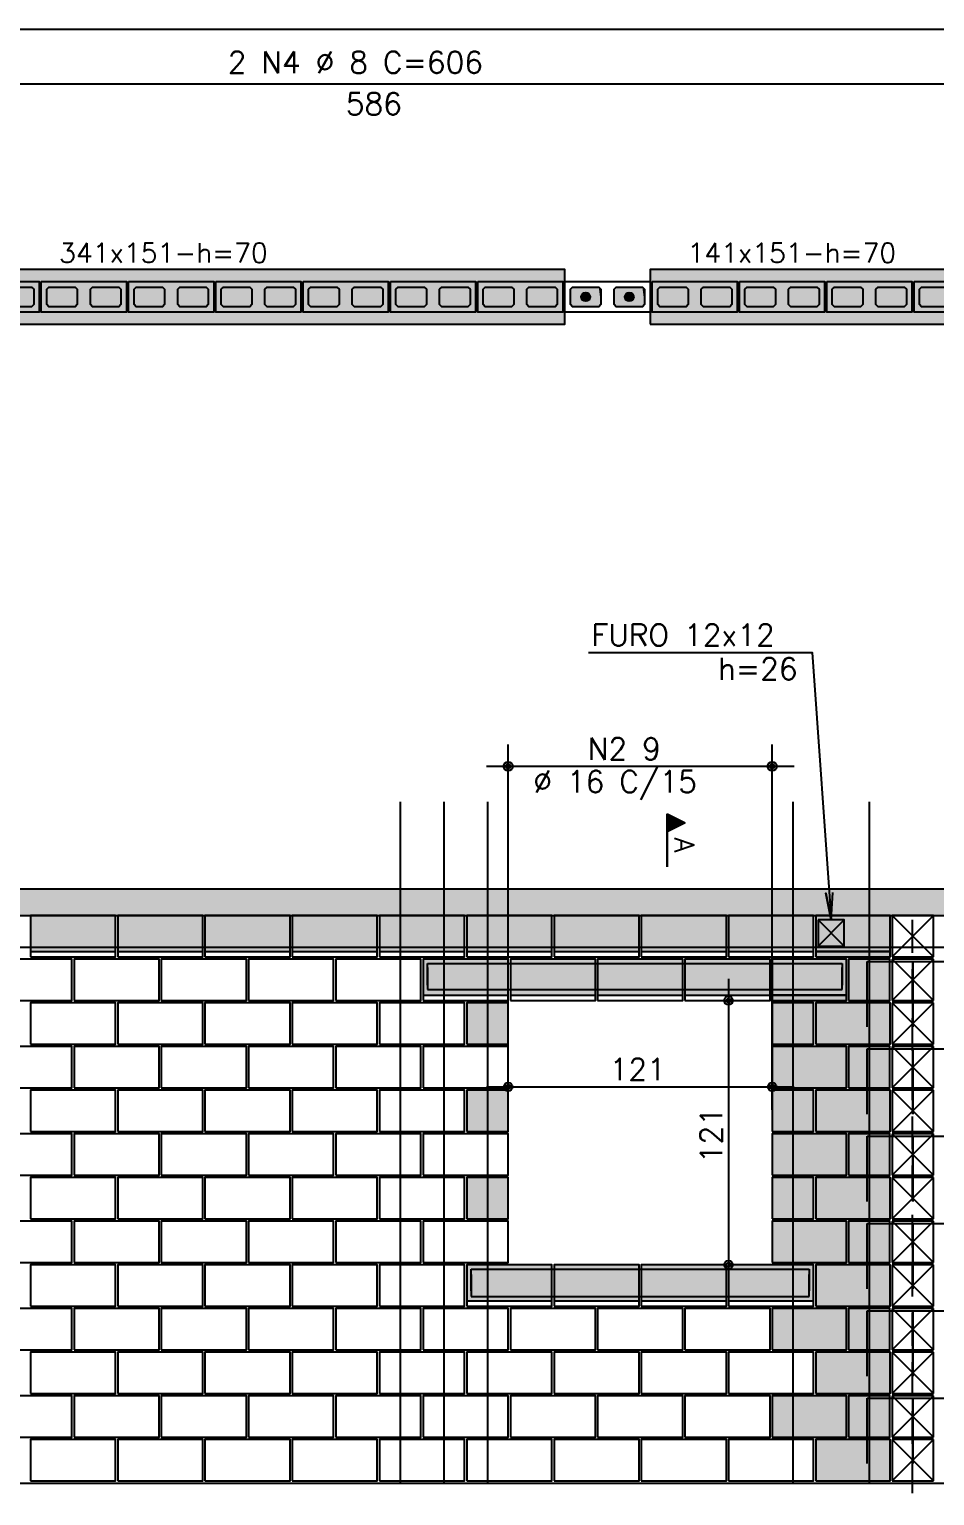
# Model space of a CAD drawing. Extents: x -2 to 121, y -2 to 61.
# Drawn here: x 9.74 to 18.04, y 13.95 to 27.38 of the extents above; entities that cross this region are included whole.
import ezdxf

# ---------------------------------------------------------------- set-up
doc = ezdxf.new("R2010")
doc.units = 0
doc.header["$MEASUREMENT"] = 0
doc.linetypes.add('ESTILO_TQS_0001', pattern=[0.45, 0.3, -0.15])
for name, color, linetype in [('PENA_01', 1, 'CONTINUOUS'), ('PENA_02', 2, 'CONTINUOUS'), ('PENA_03', 3, 'CONTINUOUS'), ('PENA_05', 5, 'CONTINUOUS'), ('PENA_09', 254, 'CONTINUOUS'), ('PENA_11', 252, 'CONTINUOUS'), ('PENA_21', 100, 'CONTINUOUS'), ('PENA_23', 50, 'CONTINUOUS')]:
    doc.layers.add(name, color=color, linetype=linetype)
doc.styles.get("Standard").update_dxf_attribs({"font": 'ROMANS.SHX'})

msp = doc.modelspace()

# ---------------------------------------------------------------- linework, layer by layer
at = {"layer": 'PENA_01', "linetype": 'Continuous'}
for p, q in [((14.127634, 17.461725), (14.127634, 20.828408)), ((16.547634, 17.481725), (16.547634, 20.828408)), ((13.927634, 20.628408), (16.747634, 20.628408)), ((16.968044, 19.221725), (17.208044, 18.981725)), ((17.208044, 19.221725), (16.968044, 18.981725)), ((9.747634, 18.931725), (10.527634, 18.931725)), ((10.547634, 18.931725), (11.327634, 18.931725)), ((11.347634, 18.931725), (12.127634, 18.931725)), ((12.147634, 18.931725), (12.927634, 18.931725)), ((12.947634, 18.931725), (13.727634, 18.931725)), ((13.747634, 18.931725), (14.527634, 18.931725)), ((14.547634, 18.931725), (15.327634, 18.931725)), ((15.347634, 18.931725), (16.127634, 18.931725)), ((16.147634, 18.931725), (16.927634, 18.931725)), ((16.948044, 18.931725), (17.628044, 18.931725)), ((16.147634, 18.681725), (16.147634, 15.861725)), ((13.347634, 18.531725), (14.127634, 18.531725)), ((14.147634, 18.531725), (14.927634, 18.531725)), ((14.947634, 18.531725), (15.727634, 18.531725)), ((15.747634, 18.531725), (16.527634, 18.531725)), ((16.337634, 18.481725), (16.347634, 18.481725)), ((16.548044, 18.531725), (17.228044, 18.531725)), ((14.127634, 17.671725), (14.127634, 17.891974)), ((16.547634, 17.671725), (16.547634, 17.891974)), ((13.927634, 17.691974), (16.747634, 17.691974)), ((13.747634, 15.731725), (14.527634, 15.731725)), ((14.547634, 15.731725), (15.327634, 15.731725)), ((15.347634, 15.731725), (16.127634, 15.731725)), ((16.147634, 15.731725), (16.927634, 15.731725))]:
    msp.add_line(p, q, dxfattribs=at)
at = {"layer": 'PENA_01', "linetype": 'ESTILO_TQS_0001'}
msp.add_line((17.83001, 19.220331), (17.83001, 6.337999), dxfattribs=at)
at = {"layer": 'PENA_01', "linetype": 'Continuous'}
for points in [[(9.497785, 24.998694), (9.517785, 25.018694), (9.757785, 25.018694), (9.777785, 24.998694), (9.777785, 24.858694), (9.757785, 24.838694), (9.517785, 24.838694), (9.497785, 24.858694), (9.497785, 24.998694)], [(9.897785, 24.998694), (9.917785, 25.018694), (10.157785, 25.018694), (10.177785, 24.998694), (10.177785, 24.858694), (10.157785, 24.838694), (9.917785, 24.838694), (9.897785, 24.858694), (9.897785, 24.998694)], [(10.297785, 24.998694), (10.317785, 25.018694), (10.557785, 25.018694), (10.577785, 24.998694), (10.577785, 24.858694), (10.557785, 24.838694), (10.317785, 24.838694), (10.297785, 24.858694), (10.297785, 24.998694)], [(10.697785, 24.998694), (10.717785, 25.018694), (10.957785, 25.018694), (10.977785, 24.998694), (10.977785, 24.858694), (10.957785, 24.838694), (10.717785, 24.838694), (10.697785, 24.858694), (10.697785, 24.998694)], [(11.097785, 24.998694), (11.117785, 25.018694), (11.357785, 25.018694), (11.377785, 24.998694), (11.377785, 24.858694), (11.357785, 24.838694), (11.117785, 24.838694), (11.097785, 24.858694), (11.097785, 24.998694)], [(11.497785, 24.998694), (11.517785, 25.018694), (11.757785, 25.018694), (11.777785, 24.998694), (11.777785, 24.858694), (11.757785, 24.838694), (11.517785, 24.838694), (11.497785, 24.858694), (11.497785, 24.998694)], [(11.897785, 24.998694), (11.917785, 25.018694), (12.157785, 25.018694), (12.177785, 24.998694), (12.177785, 24.858694), (12.157785, 24.838694), (11.917785, 24.838694), (11.897785, 24.858694), (11.897785, 24.998694)], [(12.297785, 24.998694), (12.317785, 25.018694), (12.557785, 25.018694), (12.577785, 24.998694), (12.577785, 24.858694), (12.557785, 24.838694), (12.317785, 24.838694), (12.297785, 24.858694), (12.297785, 24.998694)], [(12.697785, 24.998694), (12.717785, 25.018694), (12.957785, 25.018694), (12.977785, 24.998694), (12.977785, 24.858694), (12.957785, 24.838694), (12.717785, 24.838694), (12.697785, 24.858694), (12.697785, 24.998694)], [(13.097785, 24.998694), (13.117785, 25.018694), (13.357785, 25.018694), (13.377785, 24.998694), (13.377785, 24.858694), (13.357785, 24.838694), (13.117785, 24.838694), (13.097785, 24.858694), (13.097785, 24.998694)], [(13.497785, 24.998694), (13.517785, 25.018694), (13.757785, 25.018694), (13.777785, 24.998694), (13.777785, 24.858694), (13.757785, 24.838694), (13.517785, 24.838694), (13.497785, 24.858694), (13.497785, 24.998694)], [(13.897785, 24.998694), (13.917785, 25.018694), (14.157785, 25.018694), (14.177785, 24.998694), (14.177785, 24.858694), (14.157785, 24.838694), (13.917785, 24.838694), (13.897785, 24.858694), (13.897785, 24.998694)], [(14.297785, 24.998694), (14.317785, 25.018694), (14.557785, 25.018694), (14.577785, 24.998694), (14.577785, 24.858694), (14.557785, 24.838694), (14.317785, 24.838694), (14.297785, 24.858694), (14.297785, 24.998694)], [(14.697785, 24.998694), (14.717785, 25.018694), (14.957785, 25.018694), (14.977785, 24.998694), (14.977785, 24.858694), (14.957785, 24.838694), (14.717785, 24.838694), (14.697785, 24.858694), (14.697785, 24.998694)], [(15.097785, 24.998694), (15.117785, 25.018694), (15.357785, 25.018694), (15.377785, 24.998694), (15.377785, 24.858694), (15.357785, 24.838694), (15.117785, 24.838694), (15.097785, 24.858694), (15.097785, 24.998694)], [(15.497785, 24.998694), (15.517785, 25.018694), (15.757785, 25.018694), (15.777785, 24.998694), (15.777785, 24.858694), (15.757785, 24.838694), (15.517785, 24.838694), (15.497785, 24.858694), (15.497785, 24.998694)], [(15.897785, 24.998694), (15.917785, 25.018694), (16.157785, 25.018694), (16.177785, 24.998694), (16.177785, 24.858694), (16.157785, 24.838694), (15.917785, 24.838694), (15.897785, 24.858694), (15.897785, 24.998694)], [(16.297785, 24.998694), (16.317785, 25.018694), (16.557785, 25.018694), (16.577785, 24.998694), (16.577785, 24.858694), (16.557785, 24.838694), (16.317785, 24.838694), (16.297785, 24.858694), (16.297785, 24.998694)], [(16.697785, 24.998694), (16.717785, 25.018694), (16.957785, 25.018694), (16.977785, 24.998694), (16.977785, 24.858694), (16.957785, 24.838694), (16.717785, 24.838694), (16.697785, 24.858694), (16.697785, 24.998694)], [(17.097785, 24.998694), (17.117785, 25.018694), (17.357785, 25.018694), (17.377785, 24.998694), (17.377785, 24.858694), (17.357785, 24.838694), (17.117785, 24.838694), (17.097785, 24.858694), (17.097785, 24.998694)], [(17.497785, 24.998694), (17.517785, 25.018694), (17.757785, 25.018694), (17.777785, 24.998694), (17.777785, 24.858694), (17.757785, 24.838694), (17.517785, 24.838694), (17.497785, 24.858694), (17.497785, 24.998694)], [(17.897785, 24.998694), (17.917785, 25.018694), (18.157785, 25.018694), (18.177785, 24.998694), (18.177785, 24.858694), (18.157785, 24.838694), (17.917785, 24.838694), (17.897785, 24.858694), (17.897785, 24.998694)], [(16.968044, 19.221725), (16.968044, 18.981725), (17.208044, 18.981725), (17.208044, 19.221725), (16.968044, 19.221725)]]:
    msp.add_lwpolyline(points, dxfattribs=at)
at = {"layer": 'PENA_02', "linetype": 'Continuous'}
for p, q in [((18.027634, 19.261725), (17.647634, 19.261725)), ((17.647634, 19.261725), (17.647634, 18.881725)), ((18.027634, 18.881725), (18.027634, 19.261725)), ((17.647634, 18.881725), (18.027634, 18.881725)), ((18.027634, 18.861725), (17.647634, 18.861725)), ((17.647634, 18.861725), (17.647634, 18.481725)), ((18.027634, 18.481725), (18.027634, 18.861725)), ((17.647634, 18.481725), (18.027634, 18.481725)), ((18.027634, 18.461725), (17.647634, 18.461725)), ((17.647634, 18.461725), (17.647634, 18.081725)), ((18.027634, 18.081725), (18.027634, 18.461725)), ((17.647634, 18.081725), (18.027634, 18.081725)), ((18.027634, 18.061725), (17.647634, 18.061725)), ((17.647634, 18.061725), (17.647634, 17.681725)), ((18.027634, 17.681725), (18.027634, 18.061725)), ((17.647634, 17.681725), (18.027634, 17.681725)), ((18.027634, 17.661725), (17.647634, 17.661725)), ((17.647634, 17.661725), (17.647634, 17.281725)), ((18.027634, 17.281725), (18.027634, 17.661725)), ((17.647634, 17.281725), (18.027634, 17.281725)), ((18.027634, 17.261725), (17.647634, 17.261725)), ((17.647634, 17.261725), (17.647634, 16.881725)), ((18.027634, 16.881725), (18.027634, 17.261725)), ((17.647634, 16.881725), (18.027634, 16.881725)), ((18.027634, 16.861725), (17.647634, 16.861725)), ((17.647634, 16.861725), (17.647634, 16.481725)), ((18.027634, 16.481725), (18.027634, 16.861725)), ((17.647634, 16.481725), (18.027634, 16.481725)), ((18.027634, 16.461725), (17.647634, 16.461725)), ((17.647634, 16.461725), (17.647634, 16.081725)), ((18.027634, 16.081725), (18.027634, 16.461725)), ((17.647634, 16.081725), (18.027634, 16.081725)), ((18.027634, 16.061725), (17.647634, 16.061725)), ((17.647634, 16.061725), (17.647634, 15.681725)), ((18.027634, 15.681725), (18.027634, 16.061725)), ((17.647634, 15.681725), (18.027634, 15.681725)), ((18.027634, 15.661725), (17.647634, 15.661725)), ((17.647634, 15.661725), (17.647634, 15.281725)), ((18.027634, 15.281725), (18.027634, 15.661725)), ((17.647634, 15.281725), (18.027634, 15.281725)), ((18.027634, 15.261725), (17.647634, 15.261725)), ((17.647634, 15.261725), (17.647634, 14.881725)), ((18.027634, 14.881725), (18.027634, 15.261725)), ((17.647634, 14.881725), (18.027634, 14.881725)), ((18.027634, 14.861725), (17.647634, 14.861725)), ((17.647634, 14.861725), (17.647634, 14.481725)), ((18.027634, 14.481725), (18.027634, 14.861725)), ((17.647634, 14.481725), (18.027634, 14.481725)), ((18.027634, 14.461725), (17.647634, 14.461725)), ((17.647634, 14.461725), (17.647634, 14.081725)), ((18.027634, 14.081725), (18.027634, 14.461725)), ((6.947634, 14.061725), (28.727634, 14.061725)), ((17.647634, 14.081725), (18.027634, 14.081725))]:
    msp.add_line(p, q, dxfattribs=at)
for points in [[(9.047785, 25.068694), (9.827785, 25.068694), (9.827785, 24.788694), (9.047785, 24.788694), (9.047785, 25.068694)], [(9.847785, 25.068694), (10.627785, 25.068694), (10.627785, 24.788694), (9.847785, 24.788694), (9.847785, 25.068694)], [(10.647785, 25.068694), (11.427785, 25.068694), (11.427785, 24.788694), (10.647785, 24.788694), (10.647785, 25.068694)], [(11.447785, 25.068694), (12.227785, 25.068694), (12.227785, 24.788694), (11.447785, 24.788694), (11.447785, 25.068694)], [(12.247785, 25.068694), (13.027785, 25.068694), (13.027785, 24.788694), (12.247785, 24.788694), (12.247785, 25.068694)], [(13.047785, 25.068694), (13.827785, 25.068694), (13.827785, 24.788694), (13.047785, 24.788694), (13.047785, 25.068694)], [(13.847785, 25.068694), (14.627785, 25.068694), (14.627785, 24.788694), (13.847785, 24.788694), (13.847785, 25.068694)], [(14.647785, 25.068694), (15.427785, 25.068694), (15.427785, 24.788694), (14.647785, 24.788694), (14.647785, 25.068694)], [(15.447785, 25.068694), (16.227785, 25.068694), (16.227785, 24.788694), (15.447785, 24.788694), (15.447785, 25.068694)], [(16.247785, 25.068694), (17.027785, 25.068694), (17.027785, 24.788694), (16.247785, 24.788694), (16.247785, 25.068694)], [(17.047785, 25.068694), (17.827785, 25.068694), (17.827785, 24.788694), (17.047785, 24.788694), (17.047785, 25.068694)], [(17.847785, 25.068694), (18.627785, 25.068694), (18.627785, 24.788694), (17.847785, 24.788694), (17.847785, 25.068694)], [(6.947634, 19.261725), (28.727634, 19.261725), (28.727634, 19.501725), (6.947634, 19.501725), (6.947634, 19.261725)], [(9.747634, 18.881725), (10.527634, 18.881725), (10.527634, 19.261725), (9.747634, 19.261725), (9.747634, 18.881725)], [(10.547634, 18.881725), (11.327634, 18.881725), (11.327634, 19.261725), (10.547634, 19.261725), (10.547634, 18.881725)], [(11.347634, 18.881725), (12.127634, 18.881725), (12.127634, 19.261725), (11.347634, 19.261725), (11.347634, 18.881725)], [(12.147634, 18.881725), (12.927634, 18.881725), (12.927634, 19.261725), (12.147634, 19.261725), (12.147634, 18.881725)], [(12.947634, 18.881725), (13.727634, 18.881725), (13.727634, 19.261725), (12.947634, 19.261725), (12.947634, 18.881725)], [(13.747634, 18.881725), (14.527634, 18.881725), (14.527634, 19.261725), (13.747634, 19.261725), (13.747634, 18.881725)], [(14.547634, 18.881725), (15.327634, 18.881725), (15.327634, 19.261725), (14.547634, 19.261725), (14.547634, 18.881725)], [(15.347634, 18.881725), (16.127634, 18.881725), (16.127634, 19.261725), (15.347634, 19.261725), (15.347634, 18.881725)], [(16.147634, 18.881725), (16.927634, 18.881725), (16.927634, 19.261725), (16.147634, 19.261725), (16.147634, 18.881725)], [(16.948044, 18.881725), (17.628044, 18.881725), (17.628044, 19.261725), (16.948044, 19.261725), (16.948044, 18.881725)], [(9.347634, 18.481725), (10.127634, 18.481725), (10.127634, 18.861725), (9.347634, 18.861725), (9.347634, 18.481725)], [(10.147634, 18.481725), (10.927634, 18.481725), (10.927634, 18.861725), (10.147634, 18.861725), (10.147634, 18.481725)], [(10.947634, 18.481725), (11.727634, 18.481725), (11.727634, 18.861725), (10.947634, 18.861725), (10.947634, 18.481725)], [(11.747634, 18.481725), (12.527634, 18.481725), (12.527634, 18.861725), (11.747634, 18.861725), (11.747634, 18.481725)], [(12.547634, 18.481725), (13.327634, 18.481725), (13.327634, 18.861725), (12.547634, 18.861725), (12.547634, 18.481725)], [(13.347634, 18.481725), (14.127634, 18.481725), (14.127634, 18.861725), (13.347634, 18.861725), (13.347634, 18.481725)], [(14.147634, 18.481725), (14.927634, 18.481725), (14.927634, 18.861725), (14.147634, 18.861725), (14.147634, 18.481725)], [(14.947634, 18.481725), (15.727634, 18.481725), (15.727634, 18.861725), (14.947634, 18.861725), (14.947634, 18.481725)], [(15.747634, 18.481725), (16.527634, 18.481725), (16.527634, 18.861725), (15.747634, 18.861725), (15.747634, 18.481725)], [(16.548044, 18.481725), (17.228044, 18.481725), (17.228044, 18.861725), (16.548044, 18.861725), (16.548044, 18.481725)], [(17.247223, 18.481725), (17.627223, 18.481725), (17.627223, 18.861725), (17.247223, 18.861725), (17.247223, 18.481725)], [(9.747634, 18.081725), (10.527634, 18.081725), (10.527634, 18.461725), (9.747634, 18.461725), (9.747634, 18.081725)], [(10.547634, 18.081725), (11.327634, 18.081725), (11.327634, 18.461725), (10.547634, 18.461725), (10.547634, 18.081725)], [(11.347634, 18.081725), (12.127634, 18.081725), (12.127634, 18.461725), (11.347634, 18.461725), (11.347634, 18.081725)], [(12.147634, 18.081725), (12.927634, 18.081725), (12.927634, 18.461725), (12.147634, 18.461725), (12.147634, 18.081725)], [(12.947634, 18.081725), (13.727634, 18.081725), (13.727634, 18.461725), (12.947634, 18.461725), (12.947634, 18.081725)], [(13.747634, 18.081725), (14.127634, 18.081725), (14.127634, 18.461725), (13.747634, 18.461725), (13.747634, 18.081725)], [(16.547634, 18.081725), (16.927634, 18.081725), (16.927634, 18.461725), (16.547634, 18.461725), (16.547634, 18.081725)], [(16.948044, 18.081725), (17.628044, 18.081725), (17.628044, 18.461725), (16.948044, 18.461725), (16.948044, 18.081725)], [(9.347634, 17.681725), (10.127634, 17.681725), (10.127634, 18.061725), (9.347634, 18.061725), (9.347634, 17.681725)], [(10.147634, 17.681725), (10.927634, 17.681725), (10.927634, 18.061725), (10.147634, 18.061725), (10.147634, 17.681725)], [(10.947634, 17.681725), (11.727634, 17.681725), (11.727634, 18.061725), (10.947634, 18.061725), (10.947634, 17.681725)], [(11.747634, 17.681725), (12.527634, 17.681725), (12.527634, 18.061725), (11.747634, 18.061725), (11.747634, 17.681725)], [(12.547634, 17.681725), (13.327634, 17.681725), (13.327634, 18.061725), (12.547634, 18.061725), (12.547634, 17.681725)], [(13.347634, 17.681725), (14.127634, 17.681725), (14.127634, 18.061725), (13.347634, 18.061725), (13.347634, 17.681725)], [(16.548044, 17.681725), (17.228044, 17.681725), (17.228044, 18.061725), (16.548044, 18.061725), (16.548044, 17.681725)], [(17.247223, 17.681725), (17.627223, 17.681725), (17.627223, 18.061725), (17.247223, 18.061725), (17.247223, 17.681725)], [(9.747634, 17.281725), (10.527634, 17.281725), (10.527634, 17.661725), (9.747634, 17.661725), (9.747634, 17.281725)], [(10.547634, 17.281725), (11.327634, 17.281725), (11.327634, 17.661725), (10.547634, 17.661725), (10.547634, 17.281725)], [(11.347634, 17.281725), (12.127634, 17.281725), (12.127634, 17.661725), (11.347634, 17.661725), (11.347634, 17.281725)], [(12.147634, 17.281725), (12.927634, 17.281725), (12.927634, 17.661725), (12.147634, 17.661725), (12.147634, 17.281725)], [(12.947634, 17.281725), (13.727634, 17.281725), (13.727634, 17.661725), (12.947634, 17.661725), (12.947634, 17.281725)], [(13.747634, 17.281725), (14.127634, 17.281725), (14.127634, 17.661725), (13.747634, 17.661725), (13.747634, 17.281725)], [(16.547634, 17.281725), (16.927634, 17.281725), (16.927634, 17.661725), (16.547634, 17.661725), (16.547634, 17.281725)], [(16.948044, 17.281725), (17.628044, 17.281725), (17.628044, 17.661725), (16.948044, 17.661725), (16.948044, 17.281725)], [(9.347634, 16.881725), (10.127634, 16.881725), (10.127634, 17.261725), (9.347634, 17.261725), (9.347634, 16.881725)], [(10.147634, 16.881725), (10.927634, 16.881725), (10.927634, 17.261725), (10.147634, 17.261725), (10.147634, 16.881725)], [(10.947634, 16.881725), (11.727634, 16.881725), (11.727634, 17.261725), (10.947634, 17.261725), (10.947634, 16.881725)], [(11.747634, 16.881725), (12.527634, 16.881725), (12.527634, 17.261725), (11.747634, 17.261725), (11.747634, 16.881725)], [(12.547634, 16.881725), (13.327634, 16.881725), (13.327634, 17.261725), (12.547634, 17.261725), (12.547634, 16.881725)], [(13.347634, 16.881725), (14.127634, 16.881725), (14.127634, 17.261725), (13.347634, 17.261725), (13.347634, 16.881725)], [(16.548044, 16.881725), (17.228044, 16.881725), (17.228044, 17.261725), (16.548044, 17.261725), (16.548044, 16.881725)], [(17.247223, 16.881725), (17.627223, 16.881725), (17.627223, 17.261725), (17.247223, 17.261725), (17.247223, 16.881725)], [(9.747634, 16.481725), (10.527634, 16.481725), (10.527634, 16.861725), (9.747634, 16.861725), (9.747634, 16.481725)], [(10.547634, 16.481725), (11.327634, 16.481725), (11.327634, 16.861725), (10.547634, 16.861725), (10.547634, 16.481725)], [(11.347634, 16.481725), (12.127634, 16.481725), (12.127634, 16.861725), (11.347634, 16.861725), (11.347634, 16.481725)], [(12.147634, 16.481725), (12.927634, 16.481725), (12.927634, 16.861725), (12.147634, 16.861725), (12.147634, 16.481725)], [(12.947634, 16.481725), (13.727634, 16.481725), (13.727634, 16.861725), (12.947634, 16.861725), (12.947634, 16.481725)], [(13.747634, 16.481725), (14.127634, 16.481725), (14.127634, 16.861725), (13.747634, 16.861725), (13.747634, 16.481725)], [(16.547634, 16.481725), (16.927634, 16.481725), (16.927634, 16.861725), (16.547634, 16.861725), (16.547634, 16.481725)], [(16.948044, 16.481725), (17.628044, 16.481725), (17.628044, 16.861725), (16.948044, 16.861725), (16.948044, 16.481725)], [(9.347634, 16.081725), (10.127634, 16.081725), (10.127634, 16.461725), (9.347634, 16.461725), (9.347634, 16.081725)], [(10.147634, 16.081725), (10.927634, 16.081725), (10.927634, 16.461725), (10.147634, 16.461725), (10.147634, 16.081725)], [(10.947634, 16.081725), (11.727634, 16.081725), (11.727634, 16.461725), (10.947634, 16.461725), (10.947634, 16.081725)], [(11.747634, 16.081725), (12.527634, 16.081725), (12.527634, 16.461725), (11.747634, 16.461725), (11.747634, 16.081725)], [(12.547634, 16.081725), (13.327634, 16.081725), (13.327634, 16.461725), (12.547634, 16.461725), (12.547634, 16.081725)], [(13.347634, 16.081725), (14.127634, 16.081725), (14.127634, 16.461725), (13.347634, 16.461725), (13.347634, 16.081725)], [(16.548044, 16.081725), (17.228044, 16.081725), (17.228044, 16.461725), (16.548044, 16.461725), (16.548044, 16.081725)], [(17.247223, 16.081725), (17.627223, 16.081725), (17.627223, 16.461725), (17.247223, 16.461725), (17.247223, 16.081725)], [(9.747634, 15.681725), (10.527634, 15.681725), (10.527634, 16.061725), (9.747634, 16.061725), (9.747634, 15.681725)], [(10.547634, 15.681725), (11.327634, 15.681725), (11.327634, 16.061725), (10.547634, 16.061725), (10.547634, 15.681725)], [(11.347634, 15.681725), (12.127634, 15.681725), (12.127634, 16.061725), (11.347634, 16.061725), (11.347634, 15.681725)], [(12.147634, 15.681725), (12.927634, 15.681725), (12.927634, 16.061725), (12.147634, 16.061725), (12.147634, 15.681725)], [(12.947634, 15.681725), (13.727634, 15.681725), (13.727634, 16.061725), (12.947634, 16.061725), (12.947634, 15.681725)], [(13.747634, 15.681725), (14.527634, 15.681725), (14.527634, 16.061725), (13.747634, 16.061725), (13.747634, 15.681725)], [(14.547634, 15.681725), (15.327634, 15.681725), (15.327634, 16.061725), (14.547634, 16.061725), (14.547634, 15.681725)], [(15.347634, 15.681725), (16.127634, 15.681725), (16.127634, 16.061725), (15.347634, 16.061725), (15.347634, 15.681725)], [(16.147634, 15.681725), (16.927634, 15.681725), (16.927634, 16.061725), (16.147634, 16.061725), (16.147634, 15.681725)], [(16.948044, 15.681725), (17.628044, 15.681725), (17.628044, 16.061725), (16.948044, 16.061725), (16.948044, 15.681725)], [(9.347634, 15.281725), (10.127634, 15.281725), (10.127634, 15.661725), (9.347634, 15.661725), (9.347634, 15.281725)], [(10.147634, 15.281725), (10.927634, 15.281725), (10.927634, 15.661725), (10.147634, 15.661725), (10.147634, 15.281725)], [(10.947634, 15.281725), (11.727634, 15.281725), (11.727634, 15.661725), (10.947634, 15.661725), (10.947634, 15.281725)], [(11.747634, 15.281725), (12.527634, 15.281725), (12.527634, 15.661725), (11.747634, 15.661725), (11.747634, 15.281725)], [(12.547634, 15.281725), (13.327634, 15.281725), (13.327634, 15.661725), (12.547634, 15.661725), (12.547634, 15.281725)], [(13.347634, 15.281725), (14.127634, 15.281725), (14.127634, 15.661725), (13.347634, 15.661725), (13.347634, 15.281725)], [(14.147634, 15.281725), (14.927634, 15.281725), (14.927634, 15.661725), (14.147634, 15.661725), (14.147634, 15.281725)], [(14.947634, 15.281725), (15.727634, 15.281725), (15.727634, 15.661725), (14.947634, 15.661725), (14.947634, 15.281725)], [(15.747634, 15.281725), (16.527634, 15.281725), (16.527634, 15.661725), (15.747634, 15.661725), (15.747634, 15.281725)], [(16.548044, 15.281725), (17.228044, 15.281725), (17.228044, 15.661725), (16.548044, 15.661725), (16.548044, 15.281725)], [(17.247223, 15.281725), (17.627223, 15.281725), (17.627223, 15.661725), (17.247223, 15.661725), (17.247223, 15.281725)], [(9.747634, 14.881725), (10.527634, 14.881725), (10.527634, 15.261725), (9.747634, 15.261725), (9.747634, 14.881725)], [(10.547634, 14.881725), (11.327634, 14.881725), (11.327634, 15.261725), (10.547634, 15.261725), (10.547634, 14.881725)], [(11.347634, 14.881725), (12.127634, 14.881725), (12.127634, 15.261725), (11.347634, 15.261725), (11.347634, 14.881725)], [(12.147634, 14.881725), (12.927634, 14.881725), (12.927634, 15.261725), (12.147634, 15.261725), (12.147634, 14.881725)], [(12.947634, 14.881725), (13.727634, 14.881725), (13.727634, 15.261725), (12.947634, 15.261725), (12.947634, 14.881725)], [(13.747634, 14.881725), (14.527634, 14.881725), (14.527634, 15.261725), (13.747634, 15.261725), (13.747634, 14.881725)], [(14.547634, 14.881725), (15.327634, 14.881725), (15.327634, 15.261725), (14.547634, 15.261725), (14.547634, 14.881725)], [(15.347634, 14.881725), (16.127634, 14.881725), (16.127634, 15.261725), (15.347634, 15.261725), (15.347634, 14.881725)], [(16.147634, 14.881725), (16.927634, 14.881725), (16.927634, 15.261725), (16.147634, 15.261725), (16.147634, 14.881725)], [(16.948044, 14.881725), (17.628044, 14.881725), (17.628044, 15.261725), (16.948044, 15.261725), (16.948044, 14.881725)], [(9.347634, 14.481725), (10.127634, 14.481725), (10.127634, 14.861725), (9.347634, 14.861725), (9.347634, 14.481725)], [(10.147634, 14.481725), (10.927634, 14.481725), (10.927634, 14.861725), (10.147634, 14.861725), (10.147634, 14.481725)], [(10.947634, 14.481725), (11.727634, 14.481725), (11.727634, 14.861725), (10.947634, 14.861725), (10.947634, 14.481725)], [(11.747634, 14.481725), (12.527634, 14.481725), (12.527634, 14.861725), (11.747634, 14.861725), (11.747634, 14.481725)], [(12.547634, 14.481725), (13.327634, 14.481725), (13.327634, 14.861725), (12.547634, 14.861725), (12.547634, 14.481725)], [(13.347634, 14.481725), (14.127634, 14.481725), (14.127634, 14.861725), (13.347634, 14.861725), (13.347634, 14.481725)], [(14.147634, 14.481725), (14.927634, 14.481725), (14.927634, 14.861725), (14.147634, 14.861725), (14.147634, 14.481725)], [(14.947634, 14.481725), (15.727634, 14.481725), (15.727634, 14.861725), (14.947634, 14.861725), (14.947634, 14.481725)], [(15.747634, 14.481725), (16.527634, 14.481725), (16.527634, 14.861725), (15.747634, 14.861725), (15.747634, 14.481725)], [(16.548044, 14.481725), (17.228044, 14.481725), (17.228044, 14.861725), (16.548044, 14.861725), (16.548044, 14.481725)], [(17.247223, 14.481725), (17.627223, 14.481725), (17.627223, 14.861725), (17.247223, 14.861725), (17.247223, 14.481725)], [(9.747634, 14.081725), (10.527634, 14.081725), (10.527634, 14.461725), (9.747634, 14.461725), (9.747634, 14.081725)], [(10.547634, 14.081725), (11.327634, 14.081725), (11.327634, 14.461725), (10.547634, 14.461725), (10.547634, 14.081725)], [(11.347634, 14.081725), (12.127634, 14.081725), (12.127634, 14.461725), (11.347634, 14.461725), (11.347634, 14.081725)], [(12.147634, 14.081725), (12.927634, 14.081725), (12.927634, 14.461725), (12.147634, 14.461725), (12.147634, 14.081725)], [(12.947634, 14.081725), (13.727634, 14.081725), (13.727634, 14.461725), (12.947634, 14.461725), (12.947634, 14.081725)], [(13.747634, 14.081725), (14.527634, 14.081725), (14.527634, 14.461725), (13.747634, 14.461725), (13.747634, 14.081725)], [(14.547634, 14.081725), (15.327634, 14.081725), (15.327634, 14.461725), (14.547634, 14.461725), (14.547634, 14.081725)], [(15.347634, 14.081725), (16.127634, 14.081725), (16.127634, 14.461725), (15.347634, 14.461725), (15.347634, 14.081725)], [(16.147634, 14.081725), (16.927634, 14.081725), (16.927634, 14.461725), (16.147634, 14.461725), (16.147634, 14.081725)], [(16.948044, 14.081725), (17.628044, 14.081725), (17.628044, 14.461725), (16.948044, 14.461725), (16.948044, 14.081725)]]:
    msp.add_lwpolyline(points, dxfattribs=at)
for centre, radius in [((14.127634, 20.628408), 0.041625), ((14.127634, 20.628408), 0.02075), ((16.547634, 20.628408), 0.041625), ((16.547634, 20.628408), 0.02075), ((16.147634, 18.481725), 0.04), ((16.147634, 18.481725), 0.02), ((14.127634, 17.691974), 0.04), ((14.127634, 17.691974), 0.02), ((16.547634, 17.691974), 0.04), ((16.547634, 17.691974), 0.02), ((16.147634, 16.061725), 0.04), ((16.147634, 16.061725), 0.02)]:
    msp.add_circle(centre, radius, dxfattribs=at)
at = {"layer": 'PENA_03', "linetype": 'Continuous'}
for p, q in [((15.585402, 19.707447), (15.585402, 20.193829)), ((15.585402, 20.193829), (15.751335, 20.110863)), ((15.586097, 20.192701), (15.749774, 20.110863)), ((15.586098, 20.192701), (15.586098, 20.029024)), ((15.598166, 20.187447), (15.598166, 20.034278)), ((15.61093, 20.181065), (15.61093, 20.04066)), ((15.623694, 20.174683), (15.623694, 20.047042)), ((15.636458, 20.168301), (15.636458, 20.053424)), ((15.649222, 20.161919), (15.649222, 20.059806)), ((15.661986, 20.155537), (15.661986, 20.066188)), ((15.751335, 20.110863), (15.586097, 20.028244)), ((15.749774, 20.110863), (15.586098, 20.029024)), ((15.586098, 20.028244), (15.586098, 19.707447)), ((15.67475, 20.149155), (15.67475, 20.07257)), ((15.687514, 20.142773), (15.687514, 20.078952)), ((15.700278, 20.136391), (15.700278, 20.085334)), ((15.713042, 20.130009), (15.713042, 20.091716)), ((15.725807, 20.123627), (15.725807, 20.098098)), ((15.738571, 20.117245), (15.738571, 20.104481)), ((17.647634, 18.881725), (18.027634, 19.261725)), ((18.027634, 18.881725), (17.647634, 19.261725)), ((17.647634, 18.481725), (18.027634, 18.861725)), ((18.027634, 18.481725), (17.647634, 18.861725)), ((16.137634, 18.481725), (16.137634, 18.481725)), ((17.647634, 18.081725), (18.027634, 18.461725)), ((18.027634, 18.081725), (17.647634, 18.461725)), ((17.647634, 17.681725), (18.027634, 18.061725)), ((18.027634, 17.681725), (17.647634, 18.061725)), ((17.647634, 17.281725), (18.027634, 17.661725)), ((18.027634, 17.281725), (17.647634, 17.661725)), ((14.127634, 17.471725), (14.127634, 17.471725)), ((16.547634, 17.471725), (16.547634, 17.471725)), ((14.127634, 17.261725), (14.127634, 17.261725)), ((16.547634, 17.281725), (16.547634, 17.281725)), ((17.647634, 16.881725), (18.027634, 17.261725)), ((18.027634, 16.881725), (17.647634, 17.261725)), ((17.647634, 16.481725), (18.027634, 16.861725)), ((18.027634, 16.481725), (17.647634, 16.861725)), ((17.647634, 16.081725), (18.027634, 16.461725)), ((18.027634, 16.081725), (17.647634, 16.461725)), ((16.147634, 16.061725), (16.147634, 16.061725)), ((17.647634, 15.681725), (18.027634, 16.061725)), ((18.027634, 15.681725), (17.647634, 16.061725)), ((17.647634, 15.281725), (18.027634, 15.661725)), ((18.027634, 15.281725), (17.647634, 15.661725)), ((17.647634, 14.881725), (18.027634, 15.261725)), ((18.027634, 14.881725), (17.647634, 15.261725)), ((17.647634, 14.481725), (18.027634, 14.861725)), ((18.027634, 14.481725), (17.647634, 14.861725)), ((17.647634, 14.081725), (18.027634, 14.461725)), ((18.027634, 14.081725), (17.647634, 14.461725))]:
    msp.add_line(p, q, dxfattribs=at)
for points in [[(14.977785, 24.858694), (14.957785, 24.838694), (14.717785, 24.838694), (14.697785, 24.858694), (14.697785, 24.998694), (14.717785, 25.018694), (14.957785, 25.018694), (14.977785, 24.998694), (14.977785, 24.858694)], [(15.377785, 24.858694), (15.357785, 24.838694), (15.117785, 24.838694), (15.097785, 24.858694), (15.097785, 24.998694), (15.117785, 25.018694), (15.357785, 25.018694), (15.377785, 24.998694), (15.377785, 24.858694)], [(14.864115, 21.670241), (16.913205, 21.670241), (17.088044, 19.221725), (17.037842, 19.466633), (17.088044, 19.221725), (17.102939, 19.471281)]]:
    msp.add_lwpolyline(points, dxfattribs=at)
for centre in [(14.837785, 24.928694), (15.237785, 24.928694)]:
    msp.add_circle(centre, 0.04, dxfattribs=at)
for points in [[(14.877785, 24.928694), (14.817785, 24.963335), (14.800197, 24.942375)], [(14.877785, 24.928694), (14.800197, 24.942375), (14.800197, 24.915013)], [(14.877785, 24.928694), (14.800197, 24.915013), (14.817785, 24.894053)], [(14.877785, 24.928694), (14.844731, 24.968086), (14.817785, 24.963335)], [(14.877785, 24.928694), (14.817785, 24.894053), (14.844731, 24.889302)], [(14.877785, 24.928694), (14.868427, 24.954405), (14.844731, 24.968086)], [(14.877785, 24.928694), (14.844731, 24.889302), (14.868427, 24.902982)], [(14.877785, 24.928694), (14.868427, 24.902982), (14.877785, 24.928694)], [(15.277785, 24.928694), (15.217785, 24.963335), (15.200197, 24.942375)], [(15.277785, 24.928694), (15.200197, 24.942375), (15.200197, 24.915013)], [(15.277785, 24.928694), (15.200197, 24.915013), (15.217785, 24.894053)], [(15.277785, 24.928694), (15.244731, 24.968086), (15.217785, 24.963335)], [(15.277785, 24.928694), (15.217785, 24.894053), (15.244731, 24.889302)], [(15.277785, 24.928694), (15.268427, 24.954405), (15.244731, 24.968086)], [(15.277785, 24.928694), (15.244731, 24.889302), (15.268427, 24.902982)], [(15.277785, 24.928694), (15.268427, 24.902982), (15.277785, 24.928694)]]:
    msp.add_solid(points, dxfattribs=at)
at = {"layer": 'PENA_05', "linetype": 'Continuous'}
for p, q in [((7.277785, 27.380293), (18.987785, 27.380293)), ((7.277785, 26.880293), (18.987785, 26.880293)), ((7.098664, 18.970996), (18.773652, 18.971421)), ((13.387634, 18.621725), (13.387634, 18.821725)), ((13.387634, 18.821725), (17.188044, 18.821725)), ((17.188044, 18.821725), (17.188044, 18.621725)), ((17.417634, 18.240781), (17.417634, 18.840781)), ((17.417634, 18.840781), (17.837634, 18.840781)), ((17.837363, 18.240781), (17.837363, 18.840781)), ((17.837363, 18.840781), (18.257363, 18.840781)), ((17.837634, 18.840781), (17.837634, 18.240781)), ((13.387634, 18.7836), (13.387634, 18.5836)), ((17.188044, 18.5836), (17.188044, 18.7836)), ((13.387634, 18.5836), (17.188044, 18.5836)), ((17.417634, 17.440781), (17.417634, 18.040781)), ((17.417634, 18.040781), (17.837634, 18.040781)), ((17.837363, 17.440781), (17.837363, 18.040781)), ((17.837363, 18.040781), (18.257363, 18.040781)), ((17.837634, 18.040781), (17.837634, 17.440781)), ((17.417634, 16.640781), (17.417634, 17.240781)), ((17.417634, 17.240781), (17.837634, 17.240781)), ((17.837363, 16.640781), (17.837363, 17.240781)), ((17.837363, 17.240781), (18.257363, 17.240781)), ((17.837634, 17.240781), (17.837634, 16.640781)), ((17.417634, 15.839915), (17.417634, 16.439915)), ((17.417634, 16.439915), (17.837634, 16.439915)), ((17.837363, 15.839915), (17.837363, 16.439915)), ((17.837363, 16.439915), (18.257363, 16.439915)), ((17.837634, 16.439915), (17.837634, 15.839915)), ((13.787634, 15.821725), (13.787634, 16.021725)), ((13.787634, 16.021725), (16.887634, 16.021725)), ((16.887634, 16.021725), (16.887634, 15.821725)), ((13.787634, 15.971725), (13.787634, 15.771725)), ((16.887634, 15.771725), (16.887634, 15.971725)), ((13.787634, 15.771725), (16.887634, 15.771725)), ((17.417634, 15.040781), (17.417634, 15.640781)), ((17.417634, 15.640781), (17.837634, 15.640781)), ((17.837363, 15.040781), (17.837363, 15.640781)), ((17.837363, 15.640781), (18.257363, 15.640781)), ((17.837634, 15.640781), (17.837634, 15.040781)), ((17.417634, 14.240781), (17.417634, 14.840781)), ((17.417634, 14.840781), (17.837634, 14.840781)), ((17.837363, 14.240781), (17.837363, 14.840781)), ((17.837363, 14.840781), (18.257363, 14.840781)), ((17.837634, 14.840781), (17.837634, 14.240781))]:
    msp.add_line(p, q, dxfattribs=at)
for points in [[(13.137634, 20.301725), (13.137634, 14.061725)], [(13.537634, 20.301725), (13.537634, 14.061725)], [(13.937634, 20.301725), (13.937634, 14.061725)], [(16.737634, 20.301725), (16.737634, 14.061725)], [(17.438044, 20.301725), (17.438044, 14.061725)]]:
    msp.add_lwpolyline(points, dxfattribs=at)
at = {"layer": 'PENA_09', "linetype": 'Continuous'}
for points in [[(9.747634, 18.931725), (10.527634, 18.931725), (10.527634, 19.261725), (9.747634, 19.261725), (9.747634, 18.931725)], [(10.547634, 18.931725), (11.327634, 18.931725), (11.327634, 19.261725), (10.547634, 19.261725), (10.547634, 18.931725)], [(11.347634, 18.931725), (12.127634, 18.931725), (12.127634, 19.261725), (11.347634, 19.261725), (11.347634, 18.931725)], [(12.147634, 18.931725), (12.927634, 18.931725), (12.927634, 19.261725), (12.147634, 19.261725), (12.147634, 18.931725)], [(12.947634, 18.931725), (13.727634, 18.931725), (13.727634, 19.261725), (12.947634, 19.261725), (12.947634, 18.931725)], [(13.747634, 18.931725), (14.527634, 18.931725), (14.527634, 19.261725), (13.747634, 19.261725), (13.747634, 18.931725)], [(14.547634, 18.931725), (15.327634, 18.931725), (15.327634, 19.261725), (14.547634, 19.261725), (14.547634, 18.931725)], [(15.347634, 18.931725), (16.127634, 18.931725), (16.127634, 19.261725), (15.347634, 19.261725), (15.347634, 18.931725)], [(16.147634, 18.931725), (16.927634, 18.931725), (16.927634, 19.261725), (16.147634, 19.261725), (16.147634, 18.931725)], [(16.948044, 18.931725), (17.628044, 18.931725), (17.628044, 19.261725), (16.948044, 19.261725), (16.948044, 18.931725)], [(13.347634, 18.531725), (14.127634, 18.531725), (14.127634, 18.861725), (13.347634, 18.861725), (13.347634, 18.531725)], [(14.147634, 18.531725), (14.927634, 18.531725), (14.927634, 18.861725), (14.147634, 18.861725), (14.147634, 18.531725)], [(14.947634, 18.531725), (15.727634, 18.531725), (15.727634, 18.861725), (14.947634, 18.861725), (14.947634, 18.531725)], [(15.747634, 18.531725), (16.527634, 18.531725), (16.527634, 18.861725), (15.747634, 18.861725), (15.747634, 18.531725)], [(16.548044, 18.531725), (17.228044, 18.531725), (17.228044, 18.861725), (16.548044, 18.861725), (16.548044, 18.531725)], [(13.747634, 15.731725), (14.527634, 15.731725), (14.527634, 16.061725), (13.747634, 16.061725), (13.747634, 15.731725)], [(14.547634, 15.731725), (15.327634, 15.731725), (15.327634, 16.061725), (14.547634, 16.061725), (14.547634, 15.731725)], [(15.347634, 15.731725), (16.127634, 15.731725), (16.127634, 16.061725), (15.347634, 16.061725), (15.347634, 15.731725)], [(16.147634, 15.731725), (16.927634, 15.731725), (16.927634, 16.061725), (16.147634, 16.061725), (16.147634, 15.731725)]]:
    msp.add_lwpolyline(points, dxfattribs=at)
for points in [[(9.747634, 18.931725), (10.527634, 18.931725), (10.527634, 19.261725)], [(9.747634, 18.931725), (10.527634, 19.261725), (9.747634, 19.261725)], [(9.747634, 18.931725), (9.747634, 19.261725), (9.747634, 18.931725)], [(10.547634, 18.931725), (11.327634, 18.931725), (11.327634, 19.261725)], [(10.547634, 18.931725), (11.327634, 19.261725), (10.547634, 19.261725)], [(10.547634, 18.931725), (10.547634, 19.261725), (10.547634, 18.931725)], [(11.347634, 18.931725), (12.127634, 18.931725), (12.127634, 19.261725)], [(11.347634, 18.931725), (12.127634, 19.261725), (11.347634, 19.261725)], [(11.347634, 18.931725), (11.347634, 19.261725), (11.347634, 18.931725)], [(12.147634, 18.931725), (12.927634, 18.931725), (12.927634, 19.261725)], [(12.147634, 18.931725), (12.927634, 19.261725), (12.147634, 19.261725)], [(12.147634, 18.931725), (12.147634, 19.261725), (12.147634, 18.931725)], [(12.947634, 18.931725), (13.727634, 18.931725), (13.727634, 19.261725)], [(12.947634, 18.931725), (13.727634, 19.261725), (12.947634, 19.261725)], [(12.947634, 18.931725), (12.947634, 19.261725), (12.947634, 18.931725)], [(13.747634, 18.931725), (14.527634, 18.931725), (14.527634, 19.261725)], [(13.747634, 18.931725), (14.527634, 19.261725), (13.747634, 19.261725)], [(13.747634, 18.931725), (13.747634, 19.261725), (13.747634, 18.931725)], [(14.547634, 18.931725), (15.327634, 18.931725), (15.327634, 19.261725)], [(14.547634, 18.931725), (15.327634, 19.261725), (14.547634, 19.261725)], [(14.547634, 18.931725), (14.547634, 19.261725), (14.547634, 18.931725)], [(15.347634, 18.931725), (16.127634, 18.931725), (16.127634, 19.261725)], [(15.347634, 18.931725), (16.127634, 19.261725), (15.347634, 19.261725)], [(15.347634, 18.931725), (15.347634, 19.261725), (15.347634, 18.931725)], [(16.147634, 18.931725), (16.927634, 18.931725), (16.927634, 19.261725)], [(16.147634, 18.931725), (16.927634, 19.261725), (16.147634, 19.261725)], [(16.147634, 18.931725), (16.147634, 19.261725), (16.147634, 18.931725)], [(16.948044, 18.931725), (17.628044, 18.931725), (17.628044, 19.261725)], [(16.948044, 18.931725), (17.628044, 19.261725), (16.948044, 19.261725)], [(16.948044, 18.931725), (16.948044, 19.261725), (16.948044, 18.931725)], [(13.347634, 18.531725), (14.127634, 18.531725), (14.127634, 18.861725)], [(13.347634, 18.531725), (14.127634, 18.861725), (13.347634, 18.861725)], [(13.347634, 18.531725), (13.347634, 18.861725), (13.347634, 18.531725)], [(14.147634, 18.531725), (14.927634, 18.531725), (14.927634, 18.861725)], [(14.147634, 18.531725), (14.927634, 18.861725), (14.147634, 18.861725)], [(14.147634, 18.531725), (14.147634, 18.861725), (14.147634, 18.531725)], [(14.947634, 18.531725), (15.727634, 18.531725), (15.727634, 18.861725)], [(14.947634, 18.531725), (15.727634, 18.861725), (14.947634, 18.861725)], [(14.947634, 18.531725), (14.947634, 18.861725), (14.947634, 18.531725)], [(15.747634, 18.531725), (16.527634, 18.531725), (16.527634, 18.861725)], [(15.747634, 18.531725), (16.527634, 18.861725), (15.747634, 18.861725)], [(15.747634, 18.531725), (15.747634, 18.861725), (15.747634, 18.531725)], [(16.548044, 18.531725), (17.228044, 18.531725), (17.228044, 18.861725)], [(16.548044, 18.531725), (17.228044, 18.861725), (16.548044, 18.861725)], [(16.548044, 18.531725), (16.548044, 18.861725), (16.548044, 18.531725)], [(13.747634, 15.731725), (14.527634, 15.731725), (14.527634, 16.061725)], [(13.747634, 15.731725), (14.527634, 16.061725), (13.747634, 16.061725)], [(13.747634, 15.731725), (13.747634, 16.061725), (13.747634, 15.731725)], [(14.547634, 15.731725), (15.327634, 15.731725), (15.327634, 16.061725)], [(14.547634, 15.731725), (15.327634, 16.061725), (14.547634, 16.061725)], [(14.547634, 15.731725), (14.547634, 16.061725), (14.547634, 15.731725)], [(15.347634, 15.731725), (16.127634, 15.731725), (16.127634, 16.061725)], [(15.347634, 15.731725), (16.127634, 16.061725), (15.347634, 16.061725)], [(15.347634, 15.731725), (15.347634, 16.061725), (15.347634, 15.731725)], [(16.147634, 15.731725), (16.927634, 15.731725), (16.927634, 16.061725)], [(16.147634, 15.731725), (16.927634, 16.061725), (16.147634, 16.061725)], [(16.147634, 15.731725), (16.147634, 16.061725), (16.147634, 15.731725)]]:
    msp.add_solid(points, dxfattribs=at)
at = {"layer": 'PENA_11', "linetype": 'Continuous'}
for points in [[(14.977785, 24.858694), (14.697785, 24.998694), (14.717785, 25.018694)], [(14.977785, 24.858694), (14.697785, 24.858694), (14.697785, 24.998694)], [(14.977785, 24.858694), (14.717785, 25.018694), (14.957785, 25.018694)], [(14.977785, 24.858694), (14.957785, 25.018694), (14.977785, 24.998694)], [(14.977785, 24.858694), (14.977785, 24.998694), (14.977785, 24.858694)], [(15.377785, 24.858694), (15.097785, 24.998694), (15.117785, 25.018694)], [(15.377785, 24.858694), (15.097785, 24.858694), (15.097785, 24.998694)], [(15.377785, 24.858694), (15.117785, 25.018694), (15.357785, 25.018694)], [(15.377785, 24.858694), (15.357785, 25.018694), (15.377785, 24.998694)], [(15.377785, 24.858694), (15.377785, 24.998694), (15.377785, 24.858694)], [(14.977785, 24.858694), (14.717785, 24.838694), (14.697785, 24.858694)], [(14.977785, 24.858694), (14.957785, 24.838694), (14.717785, 24.838694)], [(15.377785, 24.858694), (15.117785, 24.838694), (15.097785, 24.858694)], [(15.377785, 24.858694), (15.357785, 24.838694), (15.117785, 24.838694)], [(6.947634, 19.261725), (28.727634, 19.261725), (28.727634, 19.501725)], [(6.947634, 19.261725), (28.727634, 19.501725), (6.947634, 19.501725)]]:
    msp.add_solid(points, dxfattribs=at)
at = {"layer": 'PENA_21', "linetype": 'Continuous'}
for points in [[(16.948044, 18.881725), (17.628044, 18.881725), (17.628044, 18.931725), (16.948044, 18.931725), (16.948044, 18.881725)], [(16.548044, 18.481725), (17.228044, 18.481725), (17.228044, 18.531725), (16.548044, 18.531725), (16.548044, 18.481725)], [(16.948044, 18.081725), (17.628044, 18.081725), (17.628044, 18.461725), (16.948044, 18.461725), (16.948044, 18.081725)], [(16.548044, 17.681725), (17.228044, 17.681725), (17.228044, 18.061725), (16.548044, 18.061725), (16.548044, 17.681725)], [(16.948044, 17.281725), (17.628044, 17.281725), (17.628044, 17.661725), (16.948044, 17.661725), (16.948044, 17.281725)], [(16.548044, 16.881725), (17.228044, 16.881725), (17.228044, 17.261725), (16.548044, 17.261725), (16.548044, 16.881725)], [(16.948044, 16.481725), (17.628044, 16.481725), (17.628044, 16.861725), (16.948044, 16.861725), (16.948044, 16.481725)], [(16.548044, 16.081725), (17.228044, 16.081725), (17.228044, 16.461725), (16.548044, 16.461725), (16.548044, 16.081725)], [(16.948044, 15.681725), (17.628044, 15.681725), (17.628044, 16.061725), (16.948044, 16.061725), (16.948044, 15.681725)], [(16.548044, 15.281725), (17.228044, 15.281725), (17.228044, 15.661725), (16.548044, 15.661725), (16.548044, 15.281725)], [(16.948044, 14.881725), (17.628044, 14.881725), (17.628044, 15.261725), (16.948044, 15.261725), (16.948044, 14.881725)], [(16.548044, 14.481725), (17.228044, 14.481725), (17.228044, 14.861725), (16.548044, 14.861725), (16.548044, 14.481725)], [(16.948044, 14.081725), (17.628044, 14.081725), (17.628044, 14.461725), (16.948044, 14.461725), (16.948044, 14.081725)]]:
    msp.add_lwpolyline(points, dxfattribs=at)
for points in [[(16.948044, 18.881725), (17.628044, 18.881725), (17.628044, 18.931725)], [(16.948044, 18.881725), (17.628044, 18.931725), (16.948044, 18.931725)], [(16.948044, 18.881725), (16.948044, 18.931725), (16.948044, 18.881725)], [(16.548044, 18.481725), (17.228044, 18.481725), (17.228044, 18.531725)], [(16.548044, 18.481725), (17.228044, 18.531725), (16.548044, 18.531725)], [(16.548044, 18.481725), (16.548044, 18.531725), (16.548044, 18.481725)], [(16.948044, 18.081725), (17.628044, 18.081725), (17.628044, 18.461725)], [(16.948044, 18.081725), (17.628044, 18.461725), (16.948044, 18.461725)], [(16.948044, 18.081725), (16.948044, 18.461725), (16.948044, 18.081725)], [(16.548044, 17.681725), (17.228044, 17.681725), (17.228044, 18.061725)], [(16.548044, 17.681725), (17.228044, 18.061725), (16.548044, 18.061725)], [(16.548044, 17.681725), (16.548044, 18.061725), (16.548044, 17.681725)], [(16.948044, 17.281725), (17.628044, 17.281725), (17.628044, 17.661725)], [(16.948044, 17.281725), (17.628044, 17.661725), (16.948044, 17.661725)], [(16.948044, 17.281725), (16.948044, 17.661725), (16.948044, 17.281725)], [(16.548044, 16.881725), (17.228044, 16.881725), (17.228044, 17.261725)], [(16.548044, 16.881725), (17.228044, 17.261725), (16.548044, 17.261725)], [(16.548044, 16.881725), (16.548044, 17.261725), (16.548044, 16.881725)], [(16.948044, 16.481725), (17.628044, 16.481725), (17.628044, 16.861725)], [(16.948044, 16.481725), (17.628044, 16.861725), (16.948044, 16.861725)], [(16.948044, 16.481725), (16.948044, 16.861725), (16.948044, 16.481725)], [(16.548044, 16.081725), (17.228044, 16.081725), (17.228044, 16.461725)], [(16.548044, 16.081725), (17.228044, 16.461725), (16.548044, 16.461725)], [(16.548044, 16.081725), (16.548044, 16.461725), (16.548044, 16.081725)], [(16.948044, 15.681725), (17.628044, 15.681725), (17.628044, 16.061725)], [(16.948044, 15.681725), (17.628044, 16.061725), (16.948044, 16.061725)], [(16.948044, 15.681725), (16.948044, 16.061725), (16.948044, 15.681725)], [(16.548044, 15.281725), (17.228044, 15.281725), (17.228044, 15.661725)], [(16.548044, 15.281725), (17.228044, 15.661725), (16.548044, 15.661725)], [(16.548044, 15.281725), (16.548044, 15.661725), (16.548044, 15.281725)], [(16.948044, 14.881725), (17.628044, 14.881725), (17.628044, 15.261725)], [(16.948044, 14.881725), (17.628044, 15.261725), (16.948044, 15.261725)], [(16.948044, 14.881725), (16.948044, 15.261725), (16.948044, 14.881725)], [(16.548044, 14.481725), (17.228044, 14.481725), (17.228044, 14.861725)], [(16.548044, 14.481725), (17.228044, 14.861725), (16.548044, 14.861725)], [(16.548044, 14.481725), (16.548044, 14.861725), (16.548044, 14.481725)], [(16.948044, 14.081725), (17.628044, 14.081725), (17.628044, 14.461725)], [(16.948044, 14.081725), (17.628044, 14.461725), (16.948044, 14.461725)], [(16.948044, 14.081725), (16.948044, 14.461725), (16.948044, 14.081725)]]:
    msp.add_solid(points, dxfattribs=at)
at = {"layer": 'PENA_23', "linetype": 'Continuous'}
for points in [[(7.827785, 24.678694), (14.647785, 24.678694), (14.647785, 25.178694), (7.827785, 25.178694), (7.827785, 24.678694)], [(7.827785, 24.678694), (14.647785, 24.678694), (14.647785, 25.178694), (7.827785, 25.178694), (7.827785, 24.678694)], [(15.427785, 24.678694), (18.247785, 24.678694), (18.247785, 25.178694), (15.427785, 25.178694), (15.427785, 24.678694)], [(15.427785, 24.678694), (18.247785, 24.678694), (18.247785, 25.178694), (15.427785, 25.178694), (15.427785, 24.678694)], [(17.247223, 18.481725), (17.627223, 18.481725), (17.627223, 18.861725), (17.247223, 18.861725), (17.247223, 18.481725)], [(13.747634, 18.081725), (14.127634, 18.081725), (14.127634, 18.461725), (13.747634, 18.461725), (13.747634, 18.081725)], [(16.547634, 18.081725), (16.927634, 18.081725), (16.927634, 18.461725), (16.547634, 18.461725), (16.547634, 18.081725)], [(17.247223, 17.681725), (17.627223, 17.681725), (17.627223, 18.061725), (17.247223, 18.061725), (17.247223, 17.681725)], [(13.747634, 17.281725), (14.127634, 17.281725), (14.127634, 17.661725), (13.747634, 17.661725), (13.747634, 17.281725)], [(16.547634, 17.281725), (16.927634, 17.281725), (16.927634, 17.661725), (16.547634, 17.661725), (16.547634, 17.281725)], [(17.247223, 16.881725), (17.627223, 16.881725), (17.627223, 17.261725), (17.247223, 17.261725), (17.247223, 16.881725)], [(13.747634, 16.481725), (14.127634, 16.481725), (14.127634, 16.861725), (13.747634, 16.861725), (13.747634, 16.481725)], [(16.547634, 16.481725), (16.927634, 16.481725), (16.927634, 16.861725), (16.547634, 16.861725), (16.547634, 16.481725)], [(17.247223, 16.081725), (17.627223, 16.081725), (17.627223, 16.461725), (17.247223, 16.461725), (17.247223, 16.081725)], [(17.247223, 15.281725), (17.627223, 15.281725), (17.627223, 15.661725), (17.247223, 15.661725), (17.247223, 15.281725)], [(17.247223, 14.481725), (17.627223, 14.481725), (17.627223, 14.861725), (17.247223, 14.861725), (17.247223, 14.481725)]]:
    msp.add_lwpolyline(points, dxfattribs=at)
for points in [[(7.827785, 24.678694), (14.647785, 24.678694), (14.647785, 25.178694)], [(7.827785, 24.678694), (14.647785, 25.178694), (7.827785, 25.178694)], [(7.827785, 24.678694), (14.647785, 24.678694), (14.647785, 25.178694)], [(7.827785, 24.678694), (14.647785, 25.178694), (7.827785, 25.178694)], [(15.427785, 24.678694), (18.247785, 24.678694), (18.247785, 25.178694)], [(15.427785, 24.678694), (18.247785, 25.178694), (15.427785, 25.178694)], [(15.427785, 24.678694), (15.427785, 25.178694), (15.427785, 24.678694)], [(15.427785, 24.678694), (18.247785, 24.678694), (18.247785, 25.178694)], [(15.427785, 24.678694), (18.247785, 25.178694), (15.427785, 25.178694)], [(15.427785, 24.678694), (15.427785, 25.178694), (15.427785, 24.678694)], [(17.247223, 18.481725), (17.627223, 18.481725), (17.627223, 18.861725)], [(17.247223, 18.481725), (17.627223, 18.861725), (17.247223, 18.861725)], [(17.247223, 18.481725), (17.247223, 18.861725), (17.247223, 18.481725)], [(13.747634, 18.081725), (14.127634, 18.081725), (14.127634, 18.461725)], [(13.747634, 18.081725), (14.127634, 18.461725), (13.747634, 18.461725)], [(13.747634, 18.081725), (13.747634, 18.461725), (13.747634, 18.081725)], [(16.547634, 18.081725), (16.927634, 18.081725), (16.927634, 18.461725)], [(16.547634, 18.081725), (16.927634, 18.461725), (16.547634, 18.461725)], [(16.547634, 18.081725), (16.547634, 18.461725), (16.547634, 18.081725)], [(17.247223, 17.681725), (17.627223, 17.681725), (17.627223, 18.061725)], [(17.247223, 17.681725), (17.627223, 18.061725), (17.247223, 18.061725)], [(17.247223, 17.681725), (17.247223, 18.061725), (17.247223, 17.681725)], [(13.747634, 17.281725), (14.127634, 17.281725), (14.127634, 17.661725)], [(13.747634, 17.281725), (14.127634, 17.661725), (13.747634, 17.661725)], [(13.747634, 17.281725), (13.747634, 17.661725), (13.747634, 17.281725)], [(16.547634, 17.281725), (16.927634, 17.281725), (16.927634, 17.661725)], [(16.547634, 17.281725), (16.927634, 17.661725), (16.547634, 17.661725)], [(16.547634, 17.281725), (16.547634, 17.661725), (16.547634, 17.281725)], [(17.247223, 16.881725), (17.627223, 16.881725), (17.627223, 17.261725)], [(17.247223, 16.881725), (17.627223, 17.261725), (17.247223, 17.261725)], [(17.247223, 16.881725), (17.247223, 17.261725), (17.247223, 16.881725)], [(13.747634, 16.481725), (14.127634, 16.481725), (14.127634, 16.861725)], [(13.747634, 16.481725), (14.127634, 16.861725), (13.747634, 16.861725)], [(13.747634, 16.481725), (13.747634, 16.861725), (13.747634, 16.481725)], [(16.547634, 16.481725), (16.927634, 16.481725), (16.927634, 16.861725)], [(16.547634, 16.481725), (16.927634, 16.861725), (16.547634, 16.861725)], [(16.547634, 16.481725), (16.547634, 16.861725), (16.547634, 16.481725)], [(17.247223, 16.081725), (17.627223, 16.081725), (17.627223, 16.461725)], [(17.247223, 16.081725), (17.627223, 16.461725), (17.247223, 16.461725)], [(17.247223, 16.081725), (17.247223, 16.461725), (17.247223, 16.081725)], [(17.247223, 15.281725), (17.627223, 15.281725), (17.627223, 15.661725)], [(17.247223, 15.281725), (17.627223, 15.661725), (17.247223, 15.661725)], [(17.247223, 15.281725), (17.247223, 15.661725), (17.247223, 15.281725)], [(17.247223, 14.481725), (17.627223, 14.481725), (17.627223, 14.861725)], [(17.247223, 14.481725), (17.627223, 14.861725), (17.247223, 14.861725)], [(17.247223, 14.481725), (17.247223, 14.861725), (17.247223, 14.481725)]]:
    msp.add_solid(points, dxfattribs=at)

# ---------------------------------------------------------------- texts
at = {"layer": 'PENA_03', "linetype": 'Continuous'}
for s, height, p in [('2 N4 %%c 8 C=606', 0.2, (11.556729, 26.97845)), ('586', 0.2, (12.638997, 26.597872)), ('341x151-h=70', 0.18, (10.010387, 25.242567)), ('141x151-h=70', 0.18, (15.770748, 25.242567)), ('FURO 12x12', 0.2, (14.890868, 21.731168)), ('h=26', 0.2, (16.051075, 21.42144)), ('N2 9', 0.2, (14.857634, 20.688408)), ('%%c 16 C/15', 0.2, (14.357634, 20.388408)), ('121', 0.2, (15.057634, 17.751974))]:
    msp.add_text(s, height=height, dxfattribs=at).set_placement(p)
for s, height, rotation, p in [('A', 0.18, 270, (15.652431, 19.97543)), ('121', 0.2, 90, (16.087634, 16.991725))]:
    msp.add_text(s, height=height, rotation=rotation, dxfattribs=at).set_placement(p)

doc.saveas('drawing.dxf')
